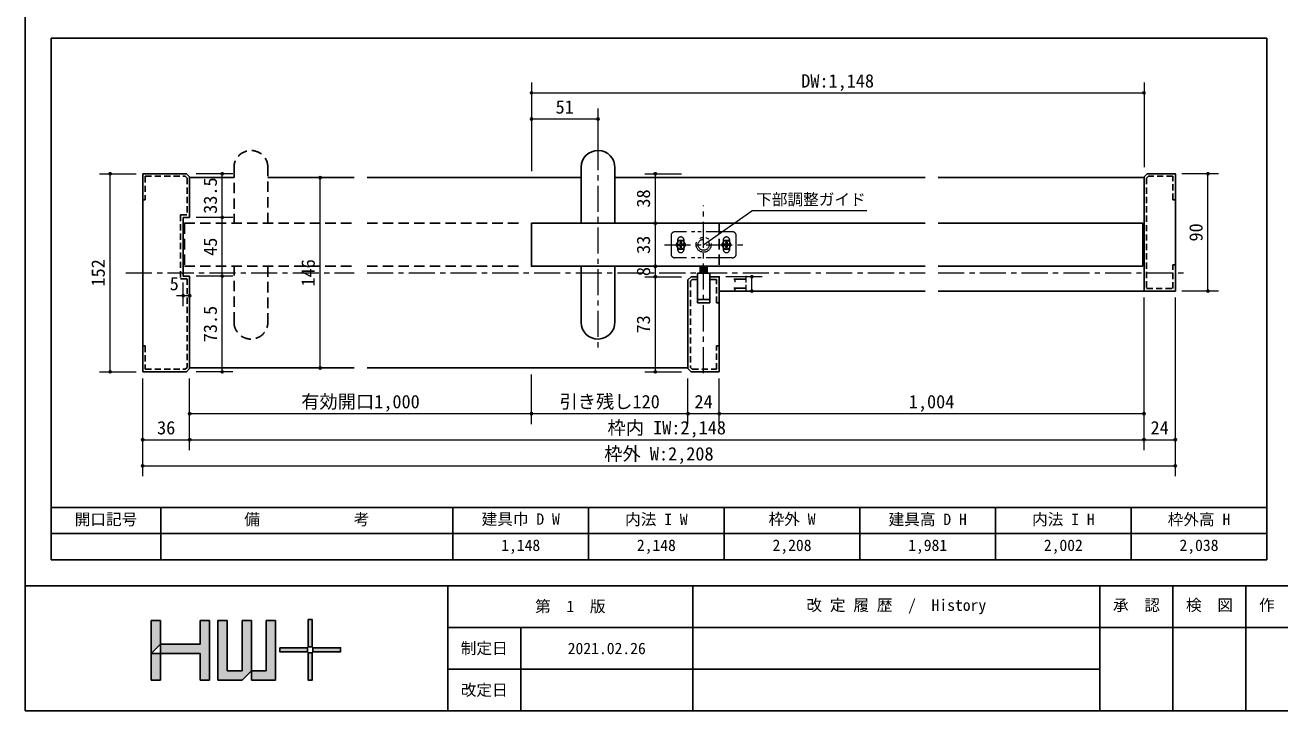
# Model space of a CAD drawing. Units: millimetres, scale not verified. Extents: x -797 to 803, y -560 to 560.
# Drawn here: x -797 to 165, y -560 to -34 of the extents above; entities that cross this region are included whole.
import ezdxf
from ezdxf.enums import TextEntityAlignment as Align

# ---------------------------------------------------------------- set-up
doc = ezdxf.new("R2010")
doc.units = ezdxf.units.MM
doc.header["$LTSCALE"] = 4
doc.header["$PDMODE"] = 32
doc.header["$PDSIZE"] = 1.6
for name, pattern in [('CHAIN1', [8, 5, -1, 1, -1]), ('DASHED1', [1.8, 1.2, -0.6]), ('DOUBLE_CHAIN1', [8.8, 5, -1, 0.6, -0.6, 0.6, -1]), ('USER9', [3, 2, -1])]:
    doc.linetypes.add(name, pattern=pattern)
doc.layers.add('0-0', color=7, linetype='Continuous', lineweight=25)
doc.layers.add('2-0', color=7, linetype='Continuous', lineweight=25)
doc.styles.add('ＭＳ ゴシック', font='')
doc.styles.get('ＭＳ ゴシック').set_extended_font_data('MS Gothic')

msp = doc.modelspace()

# ---------------------------------------------------------------- linework, layer by layer
at = {"layer": '0-0'}
for p, q in [((-797.351, 560), (-797.351, -560)), ((-777.351, -44), (154.649, -44)), ((154.649, -44), (154.649, -444)), ((-777.351, -404), (154.649, -404)), ((-693.351, -404), (-693.351, -444)), ((-469.351, -404), (-469.351, -444)), ((-365.351, -404), (-365.351, -444)), ((-261.351, -404), (-261.351, -444)), ((-157.351, -404), (-157.351, -444)), ((-53.351, -404), (-53.351, -444)), ((50.649, -404), (50.649, -444)), ((154.649, -424), (-777.351, -424)), ((-797.351, -464), (802.649, -464)), ((-473.351, -464), (-473.351, -560)), ((-285.351, -464), (-285.351, -560)), ((26.649, -464), (26.649, -560)), ((82.649, -464), (82.649, -560)), ((138.649, -464), (138.649, -560)), ((-700.755, -490.7), (-700.755, -536.41)), ((-693.632, -490.7), (-700.755, -490.7)), ((-656.008, -490.7), (-663.131, -490.7)), ((-663.131, -490.7), (-663.131, -508.805)), ((-642.557, -490.7), (-649.68, -490.7)), ((-649.68, -490.7), (-649.68, -536.41)), ((-642.543, -529.158), (-642.543, -490.7)), ((-631.009, -490.708), (-623.9, -490.708)), ((-630.999, -490.7), (-630.999, -529.345)), ((-623.9, -490.709), (-623.9, -536.41)), ((-612.56, -490.709), (-605.371, -490.709)), ((-612.535, -490.709), (-612.535, -529.313)), ((-605.371, -536.41), (-605.371, -490.709)), ((-473.351, -496), (802.649, -496)), ((-417.351, -496), (-417.351, -560)), ((-700.755, -515.941), (-693.618, -508.805)), ((-693.618, -508.805), (-663.131, -508.805)), ((-663.132, -515.941), (-700.755, -515.941)), ((-649.68, -515.958), (-649.68, -516.358)), ((-642.543, -529.345), (-642.543, -515.731)), ((-473.351, -528), (26.649, -528)), ((-649.68, -536.41), (-630.999, -536.41)), ((-642.543, -529.345), (-630.999, -529.345)), ((-630.999, -536.41), (-623.902, -529.313)), ((-623.9, -529.313), (-612.535, -529.313)), ((-623.9, -536.41), (-605.371, -536.41)), ((-797.351, -560), (802.649, -560))]:
    msp.add_line(p, q, dxfattribs=at)
for points in [[(-777.351, -44), (-777.351, -444), (154.649, -444)], [(-700.755, -536.41), (-693.618, -536.41), (-693.618, -515.731), (-693.618, -490.7)], [(-663.131, -536.41), (-655.995, -536.41), (-655.995, -515.731), (-655.995, -490.7)], [(-663.131, -515.958), (-663.131, -516.358), (-663.131, -536.41)]]:
    msp.add_lwpolyline(points, dxfattribs=at)
for points in [[(-580.338, -490.01), (-577.177, -490.01), (-577.177, -510.954), (-580.338, -510.954)], [(-602.026, -511.508), (-580.866, -511.508), (-580.866, -514.74), (-602.026, -514.74)], [(-580.338, -515.383), (-577.177, -515.383), (-577.177, -536.328), (-580.338, -536.328)], [(-576.65, -511.508), (-555.49, -511.508), (-555.49, -514.74), (-576.65, -514.74)]]:
    msp.add_lwpolyline(points, close=True, dxfattribs=at)
at = {"layer": '0-0', "color": 134}
for points in [[(-580.338, -490.01), (-577.177, -490.01), (-580.338, -510.954), (-577.177, -510.954)], [(-700.755, -490.7), (-693.618, -490.7), (-700.755, -515.941), (-693.618, -508.805)], [(-663.131, -536.41), (-655.995, -536.41), (-656.008, -490.7)], [(-663.131, -536.41), (-656.008, -490.7), (-663.131, -490.7)], [(-642.557, -490.7), (-649.68, -490.7), (-649.68, -536.41)], [(-649.68, -536.41), (-642.543, -529.158), (-642.557, -490.7)], [(-623.902, -529.313), (-623.9, -490.709), (-630.999, -490.708)], [(-623.902, -529.313), (-630.999, -490.708), (-630.999, -529.345)], [(-605.371, -536.41), (-605.371, -490.709), (-612.535, -490.709)], [(-605.371, -536.41), (-612.535, -490.709), (-612.535, -529.313)], [(-693.618, -508.805), (-663.131, -515.958), (-693.618, -515.941)], [(-663.131, -508.805), (-693.618, -508.805), (-663.201, -515.941)], [(-663.131, -508.805), (-663.201, -515.941), (-663.131, -536.41)], [(-700.755, -515.941), (-700.755, -536.41), (-693.618, -515.941), (-693.618, -536.41)], [(-580.866, -511.508), (-602.026, -511.508), (-580.866, -514.74), (-602.026, -514.74)], [(-580.338, -515.383), (-577.177, -515.383), (-580.338, -536.328), (-577.177, -536.328)], [(-576.65, -511.508), (-555.49, -511.508), (-576.65, -514.74), (-555.49, -514.74)], [(-649.68, -536.41), (-630.999, -529.345), (-642.543, -529.158)], [(-649.68, -536.41), (-630.999, -536.41), (-623.902, -529.313)], [(-649.68, -536.41), (-623.902, -529.313), (-630.999, -529.345)], [(-623.9, -529.313), (-623.9, -536.41), (-605.371, -536.41)], [(-605.371, -536.41), (-612.535, -529.313), (-623.9, -529.313)]]:
    msp.add_solid(points, dxfattribs=at)
at = {"layer": '0-0'}
for points in [[(-580.338, -510.954), (-577.177, -510.954), (-580.338, -490.01), (-577.177, -490.01)], [(-700.755, -490.7), (-693.632, -490.7), (-700.755, -515.941), (-693.618, -508.805)], [(-663.131, -536.41), (-655.995, -536.41), (-655.995, -490.7)], [(-663.131, -536.41), (-655.995, -490.7), (-663.131, -508.805)], [(-663.131, -490.7), (-663.131, -508.805), (-656.008, -490.7)], [(-642.557, -490.7), (-649.68, -490.7), (-649.68, -536.41)], [(-649.68, -536.41), (-642.543, -529.158), (-642.557, -490.7)], [(-623.902, -529.313), (-623.9, -490.708), (-630.999, -490.708)], [(-623.902, -529.313), (-630.999, -490.708), (-630.999, -529.345)], [(-605.371, -536.41), (-605.371, -490.709), (-612.56, -490.709)], [(-605.371, -536.41), (-612.56, -490.709), (-612.535, -529.313)], [(-693.618, -508.805), (-693.618, -515.731), (-663.201, -515.941)], [(-663.131, -508.805), (-693.618, -508.805), (-663.201, -515.941)], [(-663.131, -508.805), (-663.201, -515.941), (-663.131, -536.41)], [(-700.755, -536.41), (-700.755, -515.941), (-693.618, -536.41), (-693.618, -515.731)], [(-602.026, -511.508), (-602.026, -514.74), (-580.866, -511.508), (-580.866, -514.74)], [(-580.338, -515.383), (-580.338, -536.328), (-577.177, -515.383), (-577.177, -536.328)], [(-576.65, -511.508), (-576.65, -514.74), (-555.49, -511.508), (-555.49, -514.74)], [(-649.68, -536.41), (-630.999, -529.345), (-642.543, -529.158)], [(-649.68, -536.41), (-630.999, -536.41), (-623.902, -529.313)], [(-649.68, -536.41), (-623.902, -529.313), (-630.999, -529.345)], [(-623.902, -529.313), (-623.9, -536.41), (-605.371, -536.41)], [(-605.371, -536.41), (-612.535, -529.313), (-623.902, -529.313)]]:
    msp.add_solid(points, dxfattribs=at)
at = {"layer": '2-0', "color": 4, "lineweight": 9}
for p, q in [((-409.162, -77.997), (-409.162, -145.997)), ((-409.162, -85.997), (60.48, -85.997)), ((60.48, -77.997), (60.48, -142.997)), ((-409.162, -97.997), (-409.162, -145.997)), ((-358.162, -97.997), (-358.162, -125.186)), ((-409.162, -105.997), (-358.162, -105.997)), ((-740.183, -147.997), (-712.183, -147.997)), ((-732.183, -299.997), (-732.183, -147.997)), ((-638.183, -147.997), (-666.183, -147.997)), ((-646.183, -181.497), (-646.183, -147.997)), ((-571.183, -296.997), (-571.183, -150.997)), ((-322.162, -147.997), (-294.162, -147.997)), ((-314.162, -185.997), (-314.162, -147.997)), ((117.48, -147.997), (89.48, -147.997)), ((109.48, -237.997), (109.48, -147.997)), ((-638.183, -181.497), (-666.183, -181.497)), ((-646.183, -226.497), (-646.183, -181.497)), ((-277.162, -202.497), (-240.079, -176.517)), ((-151.958, -176.517), (-240.079, -176.517)), ((-322.162, -185.997), (-294.162, -185.997)), ((-314.162, -218.997), (-314.162, -185.997)), ((-322.162, -218.997), (-294.162, -218.997)), ((-314.162, -226.997), (-314.162, -218.997)), ((-638.183, -226.497), (-666.183, -226.497)), ((-646.183, -299.997), (-646.183, -226.497)), ((-322.162, -226.997), (-294.162, -226.997)), ((-314.162, -299.997), (-314.162, -226.997)), ((-232.162, -226.997), (-260.162, -226.997)), ((-240.162, -237.997), (-240.162, -226.997)), ((-676.183, -249.497), (-676.183, -231.497)), ((-671.183, -249.497), (-671.183, -231.497)), ((-232.162, -237.997), (-260.162, -237.997)), ((117.48, -237.997), (89.48, -237.997)), ((-681.183, -241.497), (-671.183, -241.497)), ((60.48, -339.997), (60.48, -242.997)), ((84.48, -359.997), (84.48, -242.997)), ((-740.183, -299.997), (-712.183, -299.997)), ((-707.183, -359.997), (-707.183, -304.997)), ((-671.183, -339.997), (-671.183, -304.997)), ((-638.183, -299.997), (-666.183, -299.997)), ((-409.162, -339.997), (-409.162, -301.997)), ((-322.162, -299.997), (-294.162, -299.997)), ((-289.162, -339.997), (-289.162, -304.997)), ((-265.162, -339.997), (-265.162, -304.997)), ((-671.183, -331.997), (-409.162, -331.997)), ((-671.183, -359.997), (-671.183, -331.997)), ((-409.162, -331.997), (-289.162, -331.997)), ((-289.162, -331.997), (-265.162, -331.997)), ((-265.162, -331.997), (60.48, -331.997)), ((60.48, -359.997), (60.48, -331.997)), ((60.48, -359.997), (60.48, -331.997)), ((-707.183, -351.997), (-671.183, -351.997)), ((-707.183, -379.997), (-707.183, -351.997)), ((-671.183, -351.997), (60.48, -351.997)), ((60.48, -351.997), (84.48, -351.997)), ((84.48, -379.997), (84.48, -351.997)), ((-707.183, -371.997), (84.48, -371.997))]:
    msp.add_line(p, q, dxfattribs=at)
at = {"layer": '2-0', "color": 4, "linetype": 'CHAIN1', "lineweight": 9}
for p, q in [((-358.162, -125.186), (-358.162, -284.939)), ((-277.162, -300.897), (-277.162, -172.497)), ((-307.162, -202.497), (-247.162, -202.497)), ((-720.063, -224), (-545.172, -224)), ((-535.172, -224), (-107.341, -224)), ((-97.341, -224), (91.656, -224))]:
    msp.add_line(p, q, dxfattribs=at)
at = {"layer": '2-0', "linetype": 'USER9'}
for p, q in [((-637.183, -142.882), (-637.183, -185.997)), ((-611.183, -185.997), (-611.183, -143.497)), ((-675.183, -185.997), (-675.183, -218.997)), ((-675.183, -185.997), (-545.172, -185.997)), ((-535.172, -185.997), (-416.524, -185.997)), ((-265.162, -185.997), (-265.162, -218.997)), ((-675.183, -218.997), (-545.172, -218.997)), ((-637.183, -262.113), (-637.183, -218.997)), ((-611.183, -218.997), (-611.183, -261.498)), ((-535.172, -218.997), (-416.524, -218.997))]:
    msp.add_line(p, q, dxfattribs=at)
at = {"layer": '2-0'}
for p, q in [((-371.162, -142.882), (-371.162, -185.997)), ((-345.162, -185.997), (-345.162, -143.497)), ((-707.183, -147.997), (-673.683, -147.997)), ((-707.183, -147.997), (-707.183, -299.997)), ((-671.183, -150.497), (-673.683, -147.997)), ((-671.183, -150.497), (-671.183, -181.497)), ((-671.183, -150.997), (-637.183, -150.997)), ((-611.183, -150.997), (-545.172, -150.997)), ((-535.172, -150.997), (-371.162, -150.997)), ((-345.162, -150.997), (-107.341, -150.997)), ((-97.341, -150.997), (60.48, -150.997)), ((60.48, -150.497), (62.98, -147.997)), ((-676.183, -181.497), (-671.183, -181.497)), ((-676.183, -181.497), (-676.183, -226.497)), ((-409.162, -185.997), (-277.647, -185.997)), ((-290.662, -185.997), (-313.335, -185.997)), ((-291.287, -185.997), (-313.335, -185.997)), ((-290.662, -185.997), (-313.335, -185.997)), ((-277.647, -185.997), (-107.341, -185.997)), ((-97.341, -185.997), (59.48, -185.997)), ((59.48, -185.997), (59.48, -218.997)), ((-371.162, -262.113), (-371.162, -218.997)), ((-345.162, -218.997), (-345.162, -261.498)), ((-290.662, -218.997), (-313.335, -218.997)), ((-290.662, -218.997), (-313.335, -218.997)), ((-290.662, -218.997), (-313.335, -218.997)), ((-290.662, -218.997), (-313.335, -218.997)), ((-279.71, -224), (-279.71, -219.326)), ((-278.71, -224), (-278.71, -219.326)), ((-277.71, -224), (-277.71, -219.326)), ((-277.647, -218.997), (-107.341, -218.997)), ((-276.71, -224), (-276.71, -219.326)), ((-275.71, -224), (-275.71, -219.326)), ((-274.71, -224), (-274.71, -219.326)), ((-97.341, -218.997), (59.48, -218.997)), ((-676.183, -226.497), (-671.183, -226.497)), ((-671.183, -226.497), (-671.183, -297.497)), ((-289.162, -229.497), (-286.662, -226.997)), ((-289.162, -229.497), (-289.162, -297.497)), ((-281.912, -226.997), (-286.662, -226.997)), ((-281.912, -226.997), (-286.662, -226.997)), ((-281.912, -226.997), (-286.662, -226.997)), ((-281.912, -224.367), (-281.912, -244.367)), ((-281.912, -224.367), (-272.412, -224.367)), ((-281.912, -226.997), (-281.912, -246.997)), ((-272.412, -244.367), (-272.412, -224.367)), ((-265.162, -226.997), (-272.412, -226.997)), ((-272.412, -246.997), (-272.412, -226.997)), ((-265.162, -237.997), (-107.341, -237.997)), ((-97.341, -237.997), (60.48, -237.997)), ((-272.412, -244.367), (-281.912, -244.367)), ((-272.412, -246.997), (-281.912, -246.997)), ((-671.183, -297.497), (-673.683, -299.997)), ((-671.183, -296.997), (-545.172, -296.997)), ((-535.172, -296.997), (-391.254, -296.997)), ((-392.638, -296.997), (-289.162, -296.997)), ((-289.162, -297.497), (-286.662, -299.997)), ((-707.183, -299.997), (-673.683, -299.997)), ((-286.662, -299.997), (-265.162, -299.997))]:
    msp.add_line(p, q, dxfattribs=at)
at = {"layer": '2-0', "linetype": 'DASHED1'}
for p, q in [((-705.183, -149.997), (-674.511, -149.997)), ((-705.183, -149.997), (-705.183, -167.997)), ((-673.183, -151.326), (-674.511, -149.997)), ((-673.183, -151.326), (-673.183, -179.497)), ((62.48, -151.326), (63.808, -149.997)), ((82.48, -149.997), (63.808, -149.997)), ((-707.183, -167.997), (-705.183, -167.997)), ((-678.183, -179.497), (-673.183, -179.497)), ((-287.162, -230.326), (-285.834, -228.997)), ((-287.162, -230.326), (-287.162, -296.669)), ((-281.912, -228.997), (-285.834, -228.997)), ((-267.162, -228.997), (-272.412, -228.997)), ((-267.162, -279.997), (-265.162, -279.997)), ((-267.162, -297.997), (-267.162, -279.997)), ((-287.162, -296.669), (-285.834, -297.997)), ((-285.834, -297.997), (-267.162, -297.997))]:
    msp.add_line(p, q, dxfattribs=at)
at = {"layer": '2-0', "color": 4, "linetype": 'DOUBLE_CHAIN1', "lineweight": 9}
for p, q in [((-302.163, -195.497), (-302.163, -209.498)), ((-255.162, -192.497), (-299.163, -192.497)), ((-297.163, -198.997), (-297.163, -205.998)), ((-295.565, -202.174), (-295.767, -201.973)), ((-295.187, -201.393), (-294.986, -201.595)), ((-294.339, -201.595), (-294.155, -201.99)), ((-293.76, -202.174), (-293.558, -201.973)), ((-292.162, -205.998), (-292.162, -198.997)), ((-262.162, -198.997), (-262.162, -205.998)), ((-260.565, -202.174), (-260.17, -201.99)), ((-259.985, -201.595), (-260.187, -201.393)), ((-259.138, -201.393), (-259.339, -201.595)), ((-258.558, -201.973), (-258.759, -202.174)), ((-257.162, -205.998), (-257.162, -198.997)), ((-252.162, -209.498), (-252.162, -195.497)), ((-294.986, -203.4), (-295.187, -203.602)), ((-294.138, -203.602), (-294.339, -203.4)), ((-293.76, -202.821), (-293.558, -203.022)), ((-260.565, -202.821), (-260.767, -203.022)), ((-260.187, -203.602), (-259.985, -203.4)), ((-258.759, -202.821), (-258.558, -203.022)), ((-255.162, -212.498), (-299.163, -212.498))]:
    msp.add_line(p, q, dxfattribs=at)
at = {"layer": '2-0'}
for points in [[(60.48, -150.497), (60.48, -237.997), (84.48, -237.997)], [(84.48, -237.997), (84.48, -147.997), (62.98, -147.997)], [(-409.162, -185.997), (-409.162, -218.997), (-276.71, -218.997)], [(-279.879, -224.367), (-279.879, -219.326), (-274.446, -219.326), (-274.446, -224.367)], [(-265.162, -299.997), (-265.162, -226.997), (-272.412, -226.997)]]:
    msp.add_lwpolyline(points, dxfattribs=at)
at = {"layer": '2-0', "linetype": 'DASHED1'}
for points in [[(62.48, -151.326), (62.48, -235.997), (82.48, -235.997), (82.48, -217.997), (84.48, -217.997)], [(84.48, -167.997), (82.48, -167.997), (82.48, -149.997)], [(-678.183, -179.497), (-678.183, -228.497), (-673.183, -228.497), (-673.183, -296.669), (-674.511, -297.997)], [(-265.162, -246.997), (-267.162, -246.997), (-267.162, -228.997)], [(-707.183, -279.997), (-705.183, -279.997), (-705.183, -297.997), (-674.511, -297.997)]]:
    msp.add_lwpolyline(points, dxfattribs=at)
at = {"layer": '2-0', "color": 4, "linetype": 'DOUBLE_CHAIN1', "lineweight": 9}
for points in [[(-296.533, -205.736), (-292.792, -205.736), (-290.922, -202.497), (-292.792, -199.259), (-296.533, -199.259), (-298.403, -202.497)], [(-295.17, -201.99), (-294.986, -201.595), (-294.99, -201.428), (-295.127, -200.333), (-295.187, -201.393), (-295.372, -201.788)], [(-293.593, -202.17), (-292.496, -202.033), (-293.558, -201.973), (-293.953, -201.788), (-294.155, -201.99), (-293.76, -202.174)], [(-255.922, -202.497), (-257.792, -199.259), (-261.532, -199.259), (-263.402, -202.497), (-261.532, -205.736), (-257.792, -205.736)], [(-259.985, -201.595), (-259.989, -201.428), (-260.127, -200.333), (-260.187, -201.393), (-260.371, -201.788), (-260.17, -201.99)], [(-257.496, -202.033), (-258.558, -201.973), (-258.953, -201.788), (-259.155, -201.99), (-258.759, -202.174), (-258.593, -202.17)], [(-294.198, -204.662), (-294.138, -203.602), (-293.953, -203.207), (-294.155, -203.005), (-294.339, -203.4), (-294.335, -203.567)], [(-260.17, -203.005), (-260.565, -202.821), (-260.731, -202.825), (-261.829, -202.962), (-260.767, -203.022), (-260.371, -203.207)]]:
    msp.add_lwpolyline(points, close=True, dxfattribs=at)
for points in [[(-295.17, -201.99), (-295.565, -202.174), (-295.732, -202.17), (-296.829, -202.033), (-295.767, -201.973), (-295.372, -201.788)], [(-293.953, -201.788), (-294.138, -201.393), (-294.198, -200.333), (-294.335, -201.428), (-294.339, -201.595), (-294.138, -201.393)], [(-260.371, -201.788), (-260.767, -201.973), (-261.829, -202.033), (-260.731, -202.17), (-260.565, -202.174), (-260.767, -201.973)], [(-259.155, -201.99), (-259.339, -201.595), (-259.335, -201.428), (-259.198, -200.333), (-259.138, -201.393), (-258.953, -201.788)], [(-295.127, -204.662), (-295.187, -203.602), (-295.372, -203.207), (-295.767, -203.022), (-296.829, -202.962), (-295.732, -202.825), (-295.565, -202.821), (-295.767, -203.022)], [(-295.565, -202.821), (-295.17, -203.005), (-295.372, -203.207)], [(-295.17, -203.005), (-294.986, -203.4), (-294.99, -203.567), (-295.127, -204.662)], [(-294.155, -203.005), (-293.76, -202.821), (-293.593, -202.825), (-292.496, -202.962), (-293.558, -203.022), (-293.953, -203.207)], [(-260.17, -203.005), (-259.985, -203.4), (-259.989, -203.567), (-260.127, -204.662), (-260.187, -203.602), (-260.371, -203.207)], [(-257.496, -202.962), (-258.558, -203.022), (-258.953, -203.207), (-259.138, -203.602), (-259.198, -204.662), (-259.335, -203.567), (-259.339, -203.4), (-259.138, -203.602)], [(-259.339, -203.4), (-259.155, -203.005), (-258.953, -203.207)], [(-259.155, -203.005), (-258.759, -202.821), (-258.593, -202.825), (-257.496, -202.962)]]:
    msp.add_lwpolyline(points, dxfattribs=at)
for radius in [5.75, 4.25]:
    msp.add_circle((-277.162, -202.497), radius, dxfattribs=at)
at = {"layer": '2-0', "linetype": 'USER9'}
for centre, start, end in [((-624.183, -143.19), 358.64478, 178.64478), ((-624.183, -261.805), 181.35522, 1.35522)]:
    msp.add_arc(centre, 13.004, start, end, dxfattribs=at)
at = {"layer": '2-0'}
for centre, start, end in [((-358.162, -143.19), 358.64478, 178.64478), ((-358.162, -261.805), 181.35522, 1.35522)]:
    msp.add_arc(centre, 13.004, start, end, dxfattribs=at)
at = {"layer": '2-0', "color": 4, "linetype": 'DOUBLE_CHAIN1', "lineweight": 9}
for centre, radius, start, end in [((-299.163, -195.497), 3, 90, 180), ((-294.662, -202.497), 3.25, 37.66427, 37.44941), ((-294.662, -198.997), 2.5, 90, 180), ((-294.662, -202.767), 2.478, 90, 100.80514), ((-294.662, -202.497), 1.118, 72.98773, 107.01227), ((-294.662, -198.997), 2.5, 0, 90), ((-294.662, -202.767), 2.478, 79.19486, 90), ((-259.662, -202.497), 3.25, 37.66427, 37.44941), ((-259.662, -198.997), 2.5, 90, 180), ((-259.662, -202.767), 2.478, 90, 100.80514), ((-259.662, -202.497), 1.118, 72.98773, 107.01227), ((-259.662, -198.997), 2.5, 0, 90), ((-259.662, -202.767), 2.478, 79.19486, 90), ((-255.162, -195.497), 3, 0, 90), ((-299.163, -209.498), 3, 180, 270), ((-294.662, -205.998), 2.5, 180, 270), ((-294.395, -202.497), 2.478, 169.19486, 190.80514), ((-294.662, -202.497), 1.118, 162.98773, 197.01227), ((-294.662, -202.228), 2.478, 259.19486, 270), ((-294.662, -202.497), 1.118, 252.98773, 287.01227), ((-294.662, -202.228), 2.478, 270, 280.80514), ((-294.662, -205.998), 2.5, 270, 0), ((-294.662, -202.497), 1.118, 342.98773, 17.01227), ((-294.93, -202.497), 2.478, 349.19486, 10.80514), ((-259.662, -205.998), 2.5, 180, 270), ((-259.395, -202.497), 2.478, 169.19486, 190.80514), ((-259.662, -202.497), 1.118, 162.98773, 197.01227), ((-259.662, -202.228), 2.478, 259.19486, 270), ((-259.662, -202.497), 1.118, 252.98773, 287.01227), ((-259.662, -202.228), 2.478, 270, 280.80514), ((-259.662, -205.998), 2.5, 270, 0), ((-259.662, -202.497), 1.118, 342.98773, 17.01227), ((-259.93, -202.497), 2.478, 349.19486, 10.80514), ((-255.162, -209.498), 3, 270, 0)]:
    msp.add_arc(centre, radius, start, end, dxfattribs=at)
at = {"layer": '2-0', "color": 4}
for p in [(-409.162, -85.997), (60.48, -85.997), (-409.162, -105.997), (-358.162, -105.997), (-732.183, -147.997), (-646.183, -147.997), (-571.183, -150.997), (-314.162, -147.997), (109.48, -147.997), (-646.183, -181.497), (-314.162, -185.997), (-314.162, -218.997), (-646.183, -226.497), (-314.162, -226.997), (-240.162, -226.997), (-240.162, -237.997), (109.48, -237.997), (-676.183, -241.497), (-671.183, -241.497), (-571.183, -296.997), (-732.183, -299.997), (-646.183, -299.997), (-314.162, -299.997), (-671.183, -331.997), (-409.162, -331.997), (-289.162, -331.997), (-265.162, -331.997), (60.48, -331.997), (-707.183, -351.997), (-671.183, -351.997), (60.48, -351.997), (84.48, -351.997), (-707.183, -371.997), (84.48, -371.997)]:
    msp.add_point(p, dxfattribs=at)

# ---------------------------------------------------------------- texts
at = {"layer": '0-0', "style": 'ＭＳ ゴシック'}
for s, p in [('開口記号', (-759.351, -420.08)), ('備\u3000\u3000\u3000\u3000\u3000\u3000考', (-629.351, -420.08)), ('建具巾 D W', (-447.351, -419.918)), ('内法 I W', (-337.351, -420.108)), ('枠外 W', (-227.351, -419.92)), ('建具高 D H', (-135.351, -420.131)), ('内法 I H', (-25.351, -420.131)), ('枠外高 H', (78.649, -420.131)), ('1,148', (-432.351, -440)), ('2,148', (-328.351, -440)), ('2,208', (-224.351, -440)), ('1,981', (-120.351, -440)), ('2,002', (-16.351, -440)), ('2,038', (87.649, -440)), ('第\u30001\u3000版', (-406.351, -486.85)), ('改 定 履 歴\u3000/\u3000History', (-198.351, -485.894)), ('承\u3000認', (36.649, -485.92)), ('検\u3000図', (92.649, -485.92)), ('作\u3000成', (148.649, -485.92)), ('制定日', (-463.351, -518.955)), ('2021.02.26', (-381.351, -519.107)), ('改定日', (-463.351, -550.955))]:
    msp.add_text(s, height=8.798, dxfattribs=at).set_placement(p, align=Align.BOTTOM_LEFT)
at = {"layer": '2-0', "style": 'ＭＳ ゴシック'}
for s, height, p in [('DW:1,148', 10.26, (-202.341, -84.997)), ('51', 10.26, (-390.662, -104.997)), ('下部調整ガイド', 8.798, (-236.882, -174.767)), ('5', 10.26, (-686.481, -240.497)), ('有効開口1,000', 10.26, (-585.672, -330.997)), ('引き残し120', 10.26, (-387.662, -330.997)), ('24', 10.26, (-284.162, -330.997)), ('1,004', 10.26, (-119.841, -330.997)), ('枠内 IW:2,148', 10.26, (-350.851, -350.997)), ('36', 10.26, (-696.183, -350.997)), ('24', 10.26, (65.48, -350.997)), ('枠外 W:2,208', 10.26, (-353.351, -370.997))]:
    msp.add_text(s, height=height, dxfattribs=at).set_placement(p, align=Align.BOTTOM_LEFT)
for s, p in [('33.5', (-647.183, -178.747)), ('38', (-315.162, -173.997)), ('90', (108.48, -199.997)), ('45', (-647.183, -210.997)), ('33', (-315.162, -209.497)), ('152', (-733.183, -234.497)), ('146', (-572.183, -234.497)), ('8', (-315.162, -226.497)), ('11', (-241.162, -239.497)), ('73.5', (-647.183, -277.247)), ('73', (-315.162, -270.497))]:
    msp.add_text(s, height=10.26, rotation=90, dxfattribs=at).set_placement(p, align=Align.BOTTOM_LEFT)

doc.saveas('drawing.dxf')
